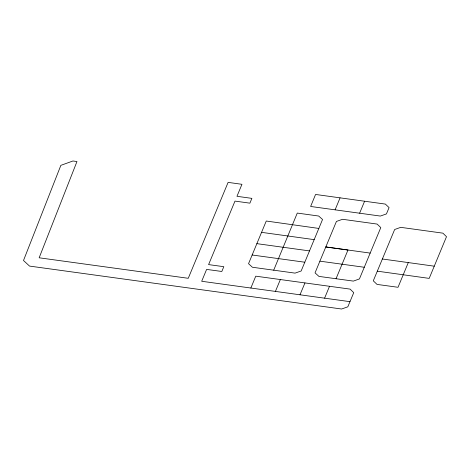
<?xml version="1.0" encoding="UTF-8"?>
<svg xmlns="http://www.w3.org/2000/svg" width="470" height="470" viewBox="0 0 470 470"><rect width="100%" height="100%" fill="white"/><g stroke="black" fill="none" stroke-linecap="round" stroke-linejoin="round"><path stroke-width="0.7" d="M250.851 288.034L255.762 276.172L350.091 289.109L353.745 292.64L347.823 306.816L341.62 309.013L29.534 266.085L23.5 260.492L60.859 165.352L72.932 160.987L76.963 161.545L39.151 257.795L188.258 278.299L228.103 182.383L241.956 184.311L236.968 196.307L251.885 198.369L249.893 203.163L234.982 201.101L208.598 264.604L223.814 266.678L221.822 271.472L206.612 269.404L201.689 281.272L349.98 301.664M318.848 228.438L266.267 221.023L248.542 263.688L252.402 267.248L295.043 273.123L301.158 270.99L322.549 219.478L318.672 216.03L297.281 213.075L273.704 270.185M335.11 209.808L340.069 197.841L385.353 204.086L389.078 207.599L386.44 213.915L380.353 216.065L310.629 206.465L315.57 194.457L340.069 197.841M324.6 298.174L329.511 286.3M319.894 261.161L315.041 272.864L318.936 276.401L353.381 281.101L359.427 278.927L380.788 227.597L377.122 224.072L342.548 219.29L336.432 221.435L319.894 261.161L364.291 267.266M336.038 278.739L347.982 250.017L325.798 246.95L370.196 253.089M377.304 271.166L429.198 278.387L446.5 236.692L442.875 233.155L400.722 227.345L394.659 229.501L373.286 280.825L377.022 284.409L398.025 287.288L408.289 262.583M275.414 291.412L280.361 279.556M359.62 213.186L364.603 201.225M299.989 294.796L304.954 282.94M252.149 254.999L304.807 262.219M309.507 250.91L256.873 243.654M261.573 232.345L314.195 239.635M382.369 258.993L434.262 266.179"/></g></svg>
